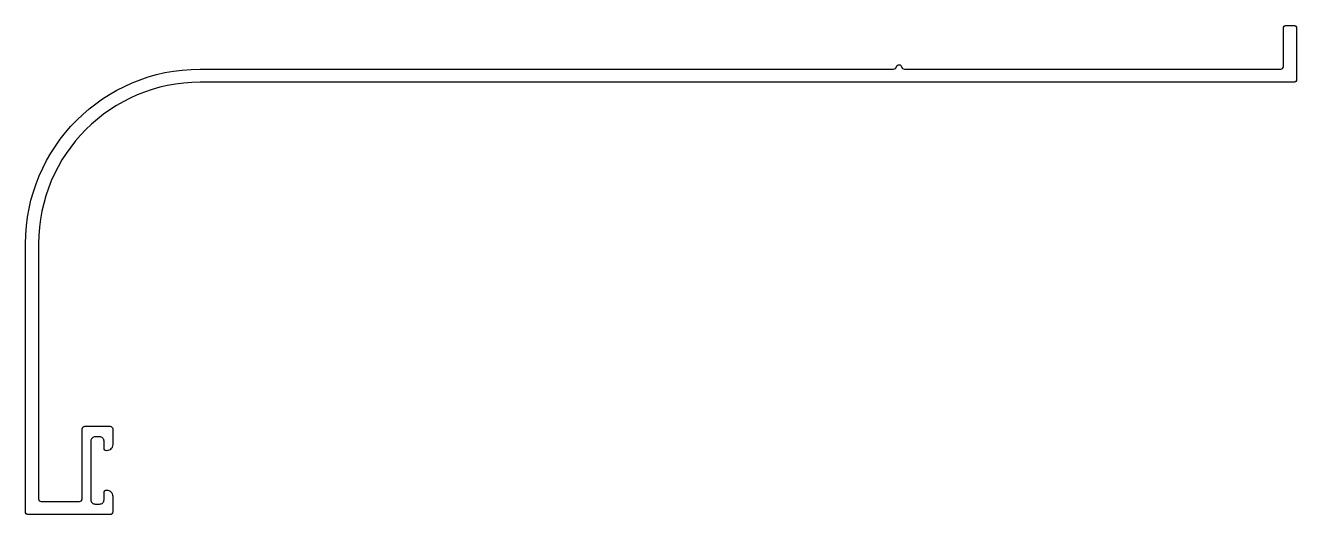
# Model space of a CAD drawing. Extents: x 129 to 275, y 129 to 185.
import ezdxf

# ---------------------------------------------------------------- set-up
doc = ezdxf.new("R2010")
doc.units = 0
doc.layers.get('0').update_dxf_attribs({"linetype": 'CONTINUOUS'})

msp = doc.modelspace()

# ---------------------------------------------------------------- linework, layer by layer
msp.add_lwpolyline([(138.78, 139.01, -0.414214), (139.08, 138.71), (139.08, 136.91, -0.414214), (138.38, 136.21), (138.38, 136.21, -0.414214), (138.08, 136.51), (138.08, 137.31, 0.414214), (137.58, 137.81), (137.08, 137.81, 0.414214), (136.58, 137.31), (136.58, 130.61, 0.414214), (137.08, 130.11), (137.58, 130.11, 0.414214), (138.08, 130.61), (138.08, 131.41, -0.414214), (138.38, 131.71), (138.38, 131.71, -0.414214), (139.08, 131.01), (139.08, 129.21, -0.414214), (138.78, 128.91), (129.38, 128.91, -0.414315), (129.08, 129.21), (129.09, 159.91, -0.414123), (149.09, 179.9), (228.47, 179.9, 0.198912), (228.68, 179.99), (228.89, 180.31, -0.414214), (229.31, 180.31), (229.5, 179.99, 0.198912), (229.72, 179.9), (272.79, 179.9, 0.414214), (273.09, 180.2), (273.09, 184.6, -0.414214), (273.39, 184.9), (274.29, 184.9, -0.414214), (274.59, 184.6), (274.59, 178.7, -0.414214), (274.29, 178.4), (149.09, 178.4, 0.414123), (130.59, 159.91), (130.58, 130.71, 0.414315), (130.88, 130.41), (135.28, 130.41, 0.414214), (135.58, 130.71), (135.58, 138.71, -0.414214), (135.88, 139.01)], format="xyb", close=True)

doc.saveas('drawing.dxf')
